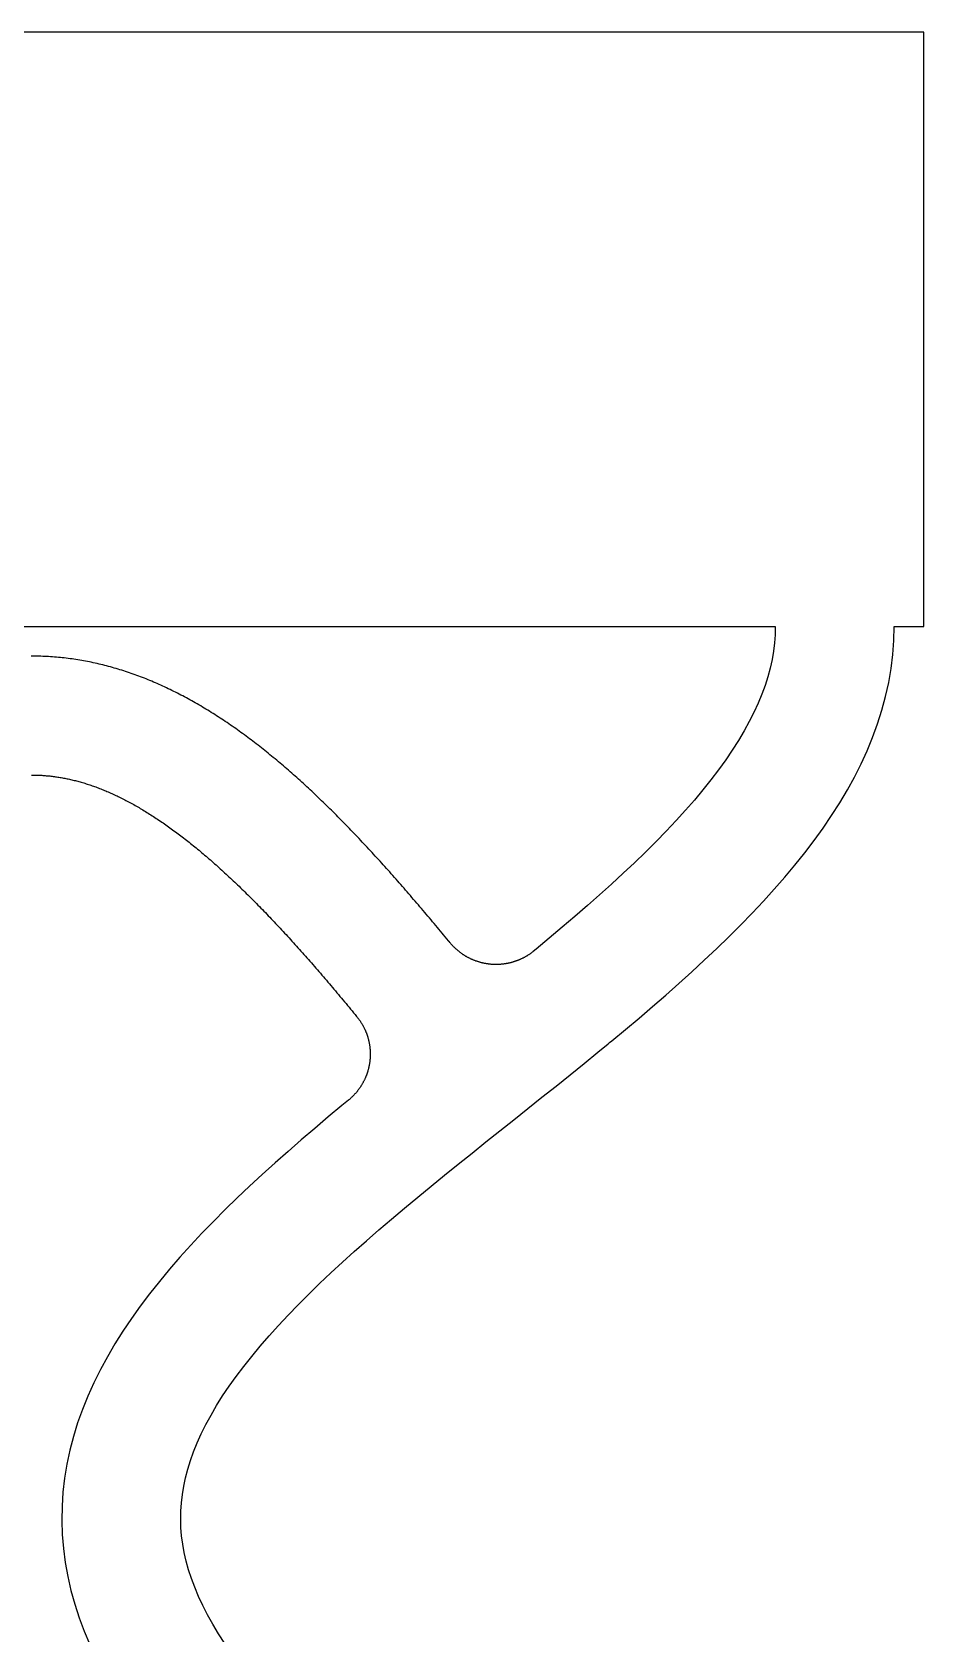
# Model space of a CAD drawing. Header units: millimetres. Extents: x 0 to 12, y 0 to 22.
# Drawn here: x 9 to 12, y 16.61 to 22 of the extents above; entities that cross this region are included whole.
import ezdxf

# ---------------------------------------------------------------- set-up
doc = ezdxf.new("R2010")
doc.units = ezdxf.units.MM
doc.layers.add('CUT_HOLE', color=3, linetype='Continuous')
doc.layers.add('CUT_OUTER', color=1, linetype='Continuous')

msp = doc.modelspace()

# ---------------------------------------------------------------- linework, layer by layer
at = {"layer": 'CUT_HOLE'}
for points in [[(6.5, 20), (11.5, 20), (11.4993, 19.9723), (11.4973, 19.9445), (11.4938, 19.9165), (11.4889, 19.8883), (11.4826, 19.8598), (11.4748, 19.8309), (11.4655, 19.8016), (11.4546, 19.7719), (11.4422, 19.7417), (11.4281, 19.711), (11.4124, 19.6799), (11.395, 19.6483), (11.376, 19.6163), (11.3554, 19.5838), (11.3331, 19.551), (11.3091, 19.5177), (11.2836, 19.4841), (11.2565, 19.4502), (11.2279, 19.4159), (11.1977, 19.3814), (11.1662, 19.3466), (11.1332, 19.3116), (11.0989, 19.2763), (11.0633, 19.2408), (11.0265, 19.2051), (10.9884, 19.1693), (10.9493, 19.1332), (10.9092, 19.0971), (10.8681, 19.0607), (10.826, 19.0243), (10.7832, 18.9877), (10.7395, 18.9509), (10.6952, 18.9141), (10.6856, 18.9062), (10.6853, 18.9059), (10.6839, 18.9049), (10.6825, 18.9038), (10.6811, 18.9027), (10.6797, 18.9017), (10.6783, 18.9006), (10.6769, 18.8996), (10.6754, 18.8986), (10.674, 18.8976), (10.6725, 18.8966), (10.6711, 18.8956), (10.6696, 18.8947), (10.6681, 18.8937), (10.6667, 18.8928), (10.6652, 18.8919), (10.6637, 18.8909), (10.6621, 18.8901), (10.6606, 18.8892), (10.6591, 18.8883), (10.6576, 18.8874), (10.656, 18.8866), (10.6545, 18.8858), (10.6529, 18.885), (10.6514, 18.8842), (10.6498, 18.8834), (10.6482, 18.8826), (10.6466, 18.8818), (10.645, 18.8811), (10.6435, 18.8803), (10.6419, 18.8796), (10.6402, 18.8789), (10.6386, 18.8782), (10.637, 18.8776), (10.6354, 18.8769), (10.6338, 18.8762), (10.6321, 18.8756), (10.6305, 18.875), (10.6288, 18.8744), (10.6272, 18.8738), (10.6255, 18.8732), (10.6238, 18.8727), (10.6222, 18.8721), (10.6205, 18.8716), (10.6188, 18.8711), (10.6171, 18.8706), (10.6155, 18.8701), (10.6138, 18.8696), (10.6121, 18.8691), (10.6104, 18.8687), (10.6087, 18.8683), (10.607, 18.8679), (10.6052, 18.8675), (10.6035, 18.8671), (10.6018, 18.8667), (10.6001, 18.8664), (10.5984, 18.866), (10.5966, 18.8657), (10.5949, 18.8654), (10.5932, 18.8651), (10.5915, 18.8648), (10.5897, 18.8646), (10.588, 18.8643), (10.5862, 18.8641), (10.5845, 18.8639), (10.5828, 18.8637), (10.581, 18.8635), (10.5793, 18.8633), (10.5775, 18.8632), (10.5758, 18.863), (10.574, 18.8629), (10.5723, 18.8628), (10.5705, 18.8627), (10.5687, 18.8626), (10.567, 18.8625), (10.5652, 18.8625), (10.5635, 18.8625), (10.5617, 18.8625), (10.56, 18.8625), (10.5582, 18.8625), (10.5565, 18.8625), (10.5547, 18.8625), (10.5529, 18.8626), (10.5512, 18.8627), (10.5494, 18.8628), (10.5477, 18.8629), (10.5459, 18.863), (10.5442, 18.8631), (10.5424, 18.8633), (10.5407, 18.8635), (10.5389, 18.8636), (10.5372, 18.8638), (10.5355, 18.8641), (10.5337, 18.8643), (10.532, 18.8645), (10.5302, 18.8648), (10.5285, 18.8651), (10.5268, 18.8654), (10.525, 18.8657), (10.5233, 18.866), (10.5216, 18.8663), (10.5199, 18.8667), (10.5182, 18.867), (10.5164, 18.8674), (10.5147, 18.8678), (10.513, 18.8682), (10.5113, 18.8687), (10.5096, 18.8691), (10.5079, 18.8696), (10.5062, 18.87), (10.5045, 18.8705), (10.5029, 18.871), (10.5012, 18.8715), (10.4995, 18.8721), (10.4978, 18.8726), (10.4962, 18.8732), (10.4945, 18.8737), (10.4929, 18.8743), (10.4912, 18.8749), (10.4896, 18.8755), (10.4879, 18.8762), (10.4863, 18.8768), (10.4847, 18.8775), (10.4831, 18.8782), (10.4814, 18.8789), (10.4798, 18.8796), (10.4782, 18.8803), (10.4766, 18.881), (10.475, 18.8818), (10.4735, 18.8825), (10.4719, 18.8833), (10.4703, 18.8841), (10.4687, 18.8849), (10.4672, 18.8857), (10.4656, 18.8865), (10.4641, 18.8874), (10.4626, 18.8882), (10.461, 18.8891), (10.4595, 18.89), (10.458, 18.8909), (10.4565, 18.8918), (10.455, 18.8927), (10.4535, 18.8936), (10.4521, 18.8946), (10.4506, 18.8955), (10.4491, 18.8965), (10.4477, 18.8975), (10.4462, 18.8985), (10.4448, 18.8995), (10.4434, 18.9005), (10.4419, 18.9016), (10.4405, 18.9026), (10.4391, 18.9037), (10.4378, 18.9048), (10.4364, 18.9058), (10.435, 18.9069), (10.4336, 18.908), (10.4323, 18.9092), (10.4309, 18.9103), (10.4296, 18.9114), (10.4283, 18.9126), (10.427, 18.9138), (10.4257, 18.915), (10.4244, 18.9161), (10.4231, 18.9173), (10.4218, 18.9186), (10.4206, 18.9198), (10.4193, 18.921), (10.4181, 18.9223), (10.4169, 18.9235), (10.4157, 18.9248), (10.4145, 18.9261), (10.4133, 18.9274), (10.4121, 18.9287), (10.4109, 18.93), (10.4098, 18.9313), (10.4086, 18.9326), (10.4075, 18.934), (10.4064, 18.9353), (10.4064, 18.9353), (10.4064, 18.9353), (10.4064, 18.9353), (10.4063, 18.9354), (10.4063, 18.9354), (10.4063, 18.9354), (10.4063, 18.9354), (10.4063, 18.9354), (10.4063, 18.9354), (10.4063, 18.9354), (10.4063, 18.9355), (10.4062, 18.9355), (10.4062, 18.9355), (10.4062, 18.9355), (10.4062, 18.9355), (10.4062, 18.9355), (10.4062, 18.9355), (10.4062, 18.9356), (10.4062, 18.9356), (10.4061, 18.9356), (10.4061, 18.9356), (10.4061, 18.9356), (10.4061, 18.9356), (10.4061, 18.9357), (10.4061, 18.9357), (10.4061, 18.9357), (10.4061, 18.9357), (10.406, 18.9357), (10.406, 18.9357), (10.406, 18.9357), (10.406, 18.9358), (10.406, 18.9358), (10.406, 18.9358), (10.406, 18.9358), (10.406, 18.9358), (10.4059, 18.9358), (10.4059, 18.9358), (10.4059, 18.9359), (10.4059, 18.9359), (10.4059, 18.9359), (10.4059, 18.9359), (10.4059, 18.9359), (10.4059, 18.9359), (10.4058, 18.936), (10.4058, 18.936), (10.4058, 18.936), (10.4058, 18.936), (10.4058, 18.936), (10.4058, 18.936), (10.4058, 18.936), (10.4058, 18.9361), (10.4057, 18.9361), (10.4057, 18.9361), (10.4057, 18.9361), (10.4057, 18.9361), (10.4057, 18.9361), (10.4057, 18.9361), (10.4057, 18.9362), (10.4057, 18.9362), (10.4056, 18.9362), (10.4056, 18.9362), (10.4056, 18.9362), (10.4056, 18.9362), (10.4056, 18.9363), (10.4056, 18.9363), (10.4056, 18.9363), (10.4056, 18.9363), (10.4055, 18.9363), (10.4055, 18.9363), (10.4055, 18.9363), (10.4055, 18.9364), (10.4055, 18.9364), (10.4055, 18.9364), (10.4055, 18.9364), (10.4055, 18.9364), (10.4054, 18.9364), (10.4054, 18.9364), (10.4054, 18.9365), (10.4054, 18.9365), (10.4054, 18.9365), (10.4054, 18.9365), (10.4054, 18.9365), (10.4054, 18.9365), (10.4053, 18.9366), (10.4053, 18.9366), (10.4053, 18.9366), (10.4053, 18.9366), (10.4053, 18.9366), (10.4053, 18.9366), (10.4053, 18.9366), (10.4053, 18.9367), (10.4053, 18.9367), (10.4052, 18.9367), (10.4052, 18.9367), (10.4052, 18.9367), (10.4052, 18.9367), (10.4052, 18.9367), (10.4052, 18.9368), (10.4052, 18.9368), (10.4052, 18.9368), (10.4051, 18.9368), (10.4051, 18.9368), (10.4051, 18.9368), (10.4051, 18.9369), (10.4051, 18.9369), (10.4051, 18.9369), (10.4051, 18.9369), (10.4051, 18.9369), (10.405, 18.9369), (10.405, 18.9369), (10.405, 18.937), (10.405, 18.937), (10.405, 18.937), (10.405, 18.937), (10.405, 18.937), (10.405, 18.937), (10.4049, 18.9371), (10.4049, 18.9371), (10.4049, 18.9371), (10.4049, 18.9371), (10.4049, 18.9371), (10.4049, 18.9371), (10.4049, 18.9371), (10.4049, 18.9372), (10.4048, 18.9372), (10.4048, 18.9372), (10.4048, 18.9372), (10.4048, 18.9372), (10.4048, 18.9372), (10.4048, 18.9372), (10.4048, 18.9373), (10.4048, 18.9373), (10.4047, 18.9373), (10.4047, 18.9373), (10.4047, 18.9373), (10.4047, 18.9373), (10.4047, 18.9374), (10.4047, 18.9374), (10.4047, 18.9374), (10.4047, 18.9374), (10.4046, 18.9374), (10.4046, 18.9374), (10.4046, 18.9374), (10.4046, 18.9375), (10.4046, 18.9375), (10.4046, 18.9375), (10.4046, 18.9375), (10.4046, 18.9375), (10.4045, 18.9375), (10.4045, 18.9375), (10.4045, 18.9376), (10.4045, 18.9376), (10.4045, 18.9376), (10.4045, 18.9376), (10.4045, 18.9376), (10.4045, 18.9376), (10.4044, 18.9377), (10.4044, 18.9377), (10.4044, 18.9377), (10.4044, 18.9377), (10.4044, 18.9377), (10.4044, 18.9377), (10.4044, 18.9377), (10.4044, 18.9378), (10.4043, 18.9378), (10.4043, 18.9378), (10.4043, 18.9378), (10.4043, 18.9378), (10.4043, 18.9378), (10.4043, 18.9378), (10.4043, 18.9379), (10.4043, 18.9379), (10.4042, 18.9379), (10.4042, 18.9379), (10.4042, 18.9379), (10.4042, 18.9379), (10.4042, 18.938), (10.4042, 18.938), (10.4042, 18.938), (10.4042, 18.938), (10.4041, 18.938), (10.4041, 18.938), (10.4041, 18.938), (10.4041, 18.9381), (10.4041, 18.9381), (10.4041, 18.9381), (10.4041, 18.9381), (10.4041, 18.9381), (10.404, 18.9381), (10.404, 18.9381), (10.404, 18.9382), (10.404, 18.9382), (10.404, 18.9382), (10.404, 18.9382), (10.404, 18.9382), (10.404, 18.9382), (10.404, 18.9383), (10.4039, 18.9383), (10.4039, 18.9383), (10.4039, 18.9383), (10.4039, 18.9383), (10.4039, 18.9383), (10.4039, 18.9383), (10.4039, 18.9384), (10.4039, 18.9384), (10.4038, 18.9384), (10.4038, 18.9384), (10.4038, 18.9384), (10.4038, 18.9384), (10.4038, 18.9384), (10.4038, 18.9385), (10.4038, 18.9385), (10.4038, 18.9385), (10.4037, 18.9385), (10.4037, 18.9385), (10.4037, 18.9385), (10.4037, 18.9386), (10.4037, 18.9386), (10.4037, 18.9386), (10.4037, 18.9386), (10.4037, 18.9386), (10.4036, 18.9386), (10.4036, 18.9386), (10.4036, 18.9387), (10.4036, 18.9387), (10.4036, 18.9387), (10.4036, 18.9387), (10.4036, 18.9387), (10.4036, 18.9387), (10.4035, 18.9387), (10.4035, 18.9388), (10.4035, 18.9388), (10.4035, 18.9388), (10.4035, 18.9388), (10.4035, 18.9388), (10.4035, 18.9388), (10.4035, 18.9389), (10.4034, 18.9389), (10.4034, 18.9389), (10.4034, 18.9389), (10.4034, 18.9389), (10.4034, 18.9389), (10.4034, 18.9389), (10.4034, 18.939), (10.4034, 18.939), (10.4033, 18.939), (10.4033, 18.939), (10.4033, 18.939), (10.4033, 18.939), (10.4033, 18.9391), (10.4033, 18.9391), (10.4033, 18.9391), (10.4033, 18.9391), (10.4032, 18.9391), (10.4032, 18.9391), (10.4032, 18.9391), (10.4032, 18.9392), (10.4032, 18.9392), (10.4032, 18.9392), (10.4032, 18.9392), (10.4032, 18.9392), (10.4031, 18.9392), (10.4031, 18.9392), (10.4031, 18.9393), (10.4031, 18.9393), (10.4031, 18.9393), (10.4031, 18.9393), (10.4031, 18.9393), (10.4031, 18.9393), (10.403, 18.9394), (10.403, 18.9394), (10.403, 18.9394), (10.403, 18.9394), (10.403, 18.9394), (10.403, 18.9394), (10.403, 18.9394), (10.403, 18.9395), (10.4029, 18.9395), (10.4029, 18.9395), (10.4029, 18.9395), (10.4029, 18.9395), (10.4029, 18.9395), (10.4029, 18.9395), (10.4029, 18.9396), (10.4029, 18.9396), (10.4028, 18.9396), (10.4028, 18.9396), (10.4028, 18.9396), (10.4028, 18.9396), (10.4028, 18.9397), (10.4028, 18.9397), (10.4028, 18.9397), (10.4028, 18.9397), (10.4027, 18.9397), (10.4027, 18.9397), (10.4027, 18.9397), (10.4027, 18.9398), (10.4027, 18.9398), (10.4027, 18.9398), (10.4027, 18.9398), (10.4027, 18.9398), (10.4026, 18.9398), (10.4026, 18.9398), (10.4026, 18.9399), (10.4026, 18.9399), (10.4026, 18.9399), (10.4026, 18.9399), (10.4026, 18.9399), (10.4026, 18.9399), (10.4026, 18.94), (10.4025, 18.94), (10.4025, 18.94), (10.4025, 18.94), (10.4025, 18.94), (10.4025, 18.94), (10.4025, 18.94), (10.4025, 18.9401), (10.4025, 18.9401), (10.4024, 18.9401), (10.4024, 18.9401), (10.4024, 18.9401), (10.4024, 18.9401), (10.4024, 18.9401), (10.4024, 18.9402), (10.4024, 18.9402), (10.4024, 18.9402), (10.4023, 18.9402), (10.4023, 18.9402), (10.4023, 18.9402), (10.4023, 18.9403), (10.4023, 18.9403), (10.4023, 18.9403), (10.4023, 18.9403), (10.4023, 18.9403), (10.4022, 18.9403), (10.4022, 18.9403), (10.4022, 18.9404), (10.4022, 18.9404), (10.4022, 18.9404), (10.4022, 18.9404), (10.4022, 18.9404), (10.4022, 18.9404), (10.4021, 18.9404), (10.4021, 18.9405), (10.4021, 18.9405), (10.4021, 18.9405), (10.4021, 18.9405), (10.4021, 18.9405), (10.4021, 18.9405), (10.4021, 18.9406), (10.402, 18.9406), (10.402, 18.9406), (10.402, 18.9406), (10.402, 18.9406), (10.402, 18.9406), (10.402, 18.9406), (10.402, 18.9407), (10.402, 18.9407), (10.4019, 18.9407), (10.4019, 18.9407), (10.4019, 18.9407), (10.4019, 18.9407), (10.4019, 18.9407), (10.4019, 18.9408), (10.4019, 18.9408), (10.4019, 18.9408), (10.4018, 18.9408), (10.4018, 18.9408), (10.4018, 18.9408), (10.4018, 18.9409), (10.4018, 18.9409), (10.4018, 18.9409), (10.4018, 18.9409), (10.4018, 18.9409), (10.4017, 18.9409), (10.4017, 18.9409), (10.4017, 18.941), (10.4017, 18.941), (10.4017, 18.941), (10.4017, 18.941), (10.4017, 18.941), (10.4017, 18.941), (10.4016, 18.941), (10.4016, 18.9411), (10.4016, 18.9411), (10.4016, 18.9411), (10.4016, 18.9411), (10.4016, 18.9411), (10.4016, 18.9411), (10.4016, 18.9412), (10.4015, 18.9412), (10.4015, 18.9412), (10.4015, 18.9412), (10.4015, 18.9412), (10.4015, 18.9412), (10.4015, 18.9412), (10.4015, 18.9413), (10.4015, 18.9413), (10.4014, 18.9413), (10.4014, 18.9413), (10.4014, 18.9413), (10.4014, 18.9413), (10.4014, 18.9413), (10.4014, 18.9414), (10.4014, 18.9414), (10.4014, 18.9414), (10.4013, 18.9414), (10.4013, 18.9414), (10.4013, 18.9414), (10.4013, 18.9415), (10.4013, 18.9415), (10.4013, 18.9415), (10.4013, 18.9415), (10.4013, 18.9415), (10.4012, 18.9415), (10.4012, 18.9415), (10.4012, 18.9416), (10.4012, 18.9416), (10.4012, 18.9416), (10.4012, 18.9416), (10.4012, 18.9416), (10.4012, 18.9416), (10.4012, 18.9417), (10.4011, 18.9417), (10.4011, 18.9417), (10.4011, 18.9417), (10.4011, 18.9417), (10.4011, 18.9417), (10.4011, 18.9417), (10.4011, 18.9418), (10.4011, 18.9418), (10.401, 18.9418), (10.401, 18.9418), (10.401, 18.9418), (10.401, 18.9418), (10.401, 18.9418), (10.401, 18.9419), (10.401, 18.9419), (10.401, 18.9419), (10.4009, 18.9419), (10.4009, 18.9419), (10.4009, 18.9419), (10.4009, 18.942), (10.4009, 18.942), (10.4009, 18.942), (10.4009, 18.942), (10.4009, 18.942), (10.4008, 18.942), (10.4008, 18.942), (10.4008, 18.9421), (10.4008, 18.9421), (10.4008, 18.9421), (10.4008, 18.9421), (10.4008, 18.9421), (10.4008, 18.9421), (10.4007, 18.9421), (10.4007, 18.9422), (10.4007, 18.9422), (10.4007, 18.9422), (10.4007, 18.9422), (10.4007, 18.9422), (10.4007, 18.9422), (10.4007, 18.9423), (10.4006, 18.9423), (10.4006, 18.9423), (10.4006, 18.9423), (10.4006, 18.9423), (10.4006, 18.9423), (10.4006, 18.9423), (10.4006, 18.9424), (10.4006, 18.9424), (10.4005, 18.9424), (10.4005, 18.9424), (10.4005, 18.9424), (10.4005, 18.9424), (10.4005, 18.9424), (10.4005, 18.9425), (10.4005, 18.9425), (10.4005, 18.9425), (10.4004, 18.9425), (10.4004, 18.9425), (10.4004, 18.9425), (10.4004, 18.9425), (10.4004, 18.9425), (10.3951, 18.9489), (10.3898, 18.9553), (10.3845, 18.9618), (10.3792, 18.9681), (10.3739, 18.9745), (10.3686, 18.9809), (10.3633, 18.9873), (10.358, 18.9937), (10.3527, 19), (10.3474, 19.0064), (10.342, 19.0127), (10.3367, 19.019), (10.3314, 19.0253), (10.3261, 19.0316), (10.3208, 19.038), (10.3154, 19.0442), (10.3101, 19.0505), (10.3048, 19.0568), (10.2994, 19.0631), (10.2941, 19.0693), (10.2887, 19.0755), (10.2834, 19.0818), (10.278, 19.088), (10.2727, 19.0942), (10.2673, 19.1004), (10.262, 19.1066), (10.2566, 19.1128), (10.2513, 19.1189), (10.2459, 19.1251), (10.2405, 19.1312), (10.2352, 19.1373), (10.2298, 19.1434), (10.2244, 19.1495), (10.2191, 19.1556), (10.2137, 19.1617), (10.2083, 19.1678), (10.2029, 19.1738), (10.1975, 19.1798), (10.1921, 19.1859), (10.1868, 19.1919), (10.1814, 19.1979), (10.176, 19.2038), (10.1706, 19.2098), (10.1652, 19.2158), (10.1597, 19.2217), (10.1543, 19.2276), (10.1489, 19.2335), (10.1435, 19.2394), (10.1381, 19.2453), (10.1327, 19.2511), (10.1272, 19.257), (10.1218, 19.2628), (10.1164, 19.2686), (10.1109, 19.2744), (10.1055, 19.2802), (10.1001, 19.286), (10.0946, 19.2917), (10.0892, 19.2974), (10.0837, 19.3032), (10.0783, 19.3089), (10.0728, 19.3145), (10.0673, 19.3202), (10.0619, 19.3258), (10.0564, 19.3315), (10.0509, 19.3371), (10.0455, 19.3427), (10.04, 19.3482), (10.0345, 19.3538), (10.029, 19.3593), (10.0235, 19.3648), (10.018, 19.3703), (10.0125, 19.3758), (10.007, 19.3813), (10.0015, 19.3867), (9.996, 19.3921), (9.9905, 19.3975), (9.985, 19.4029), (9.9794, 19.4083), (9.9739, 19.4136), (9.9684, 19.419), (9.9628, 19.4243), (9.9573, 19.4295), (9.9518, 19.4348), (9.9462, 19.44), (9.9406, 19.4453), (9.9351, 19.4505), (9.9295, 19.4556), (9.924, 19.4608), (9.9184, 19.4659), (9.9128, 19.471), (9.9072, 19.4761), (9.9016, 19.4812), (9.896, 19.4862), (9.8904, 19.4913), (9.8848, 19.4963), (9.8792, 19.5012), (9.8736, 19.5062), (9.868, 19.5111), (9.8624, 19.516), (9.8567, 19.5209), (9.8511, 19.5258), (9.8455, 19.5306), (9.8398, 19.5355), (9.8342, 19.5403), (9.8285, 19.545), (9.8229, 19.5498), (9.8172, 19.5545), (9.8115, 19.5592), (9.8058, 19.5639), (9.8001, 19.5685), (9.7945, 19.5731), (9.7888, 19.5777), (9.7831, 19.5823), (9.7773, 19.5868), (9.7716, 19.5914), (9.7659, 19.5959), (9.7602, 19.6003), (9.7544, 19.6048), (9.7487, 19.6092), (9.7429, 19.6136), (9.7372, 19.618), (9.7314, 19.6223), (9.7257, 19.6266), (9.7199, 19.6309), (9.7141, 19.6352), (9.7083, 19.6394), (9.7025, 19.6436), (9.6967, 19.6478), (9.6909, 19.6519), (9.6851, 19.6561), (9.6793, 19.6602), (9.6734, 19.6642), (9.6676, 19.6683), (9.6618, 19.6723), (9.6559, 19.6763), (9.65, 19.6802), (9.6442, 19.6841), (9.6383, 19.688), (9.6324, 19.6919), (9.6265, 19.6957), (9.6206, 19.6995), (9.6147, 19.7033), (9.6088, 19.7071), (9.6029, 19.7108), (9.5969, 19.7145), (9.591, 19.7181), (9.585, 19.7218), (9.5791, 19.7254), (9.5731, 19.7289), (9.5672, 19.7325), (9.5612, 19.736), (9.5552, 19.7394), (9.5492, 19.7429), (9.5432, 19.7463), (9.5372, 19.7497), (9.5311, 19.753), (9.5251, 19.7563), (9.5191, 19.7596), (9.513, 19.7629), (9.507, 19.7661), (9.5009, 19.7692), (9.4948, 19.7724), (9.4887, 19.7755), (9.4826, 19.7786), (9.4765, 19.7816), (9.4704, 19.7847), (9.4643, 19.7876), (9.4582, 19.7906), (9.452, 19.7935), (9.4459, 19.7964), (9.4397, 19.7992), (9.4336, 19.802), (9.4274, 19.8048), (9.4212, 19.8075), (9.415, 19.8102), (9.4088, 19.8129), (9.4026, 19.8155), (9.3964, 19.8181), (9.3901, 19.8206), (9.3839, 19.8232), (9.3777, 19.8256), (9.3714, 19.8281), (9.3651, 19.8305), (9.3589, 19.8329), (9.3526, 19.8352), (9.3463, 19.8375), (9.34, 19.8397), (9.3337, 19.842), (9.3274, 19.8441), (9.3211, 19.8463), (9.3147, 19.8484), (9.3084, 19.8504), (9.302, 19.8525), (9.2957, 19.8544), (9.2893, 19.8564), (9.2829, 19.8583), (9.2766, 19.8601), (9.2702, 19.862), (9.2638, 19.8637), (9.2574, 19.8655), (9.2509, 19.8672), (9.2445, 19.8688), (9.2381, 19.8705), (9.2317, 19.872), (9.2252, 19.8736), (9.2188, 19.8751), (9.2123, 19.8765), (9.2059, 19.8779), (9.1994, 19.8793), (9.1929, 19.8806), (9.1864, 19.8819), (9.18, 19.8831), (9.1735, 19.8843), (9.167, 19.8855), (9.1605, 19.8866), (9.154, 19.8877), (9.1474, 19.8887), (9.1409, 19.8897), (9.1344, 19.8906), (9.1279, 19.8915), (9.1213, 19.8923), (9.1148, 19.8931), (9.1083, 19.8939), (9.1017, 19.8946), (9.0952, 19.8953), (9.0886, 19.8959), (9.0821, 19.8965), (9.0755, 19.897), (9.069, 19.8975), (9.0624, 19.898), (9.0558, 19.8984), (9.0493, 19.8987), (9.0427, 19.899), (9.0361, 19.8993), (9.0296, 19.8995), (9.023, 19.8997), (9.0164, 19.8999), (9.0099, 19.8999), (9.0033, 19.9), (8.9967, 19.9)], [(8.9981, 19.5), (9.0019, 19.5), (9.0058, 19.5), (9.0096, 19.4999), (9.0134, 19.4998), (9.0173, 19.4997), (9.0211, 19.4996), (9.0249, 19.4994), (9.0288, 19.4993), (9.0326, 19.4991), (9.0365, 19.4988), (9.0403, 19.4986), (9.0441, 19.4983), (9.048, 19.4979), (9.0518, 19.4976), (9.0557, 19.4972), (9.0596, 19.4968), (9.0634, 19.4964), (9.0673, 19.496), (9.0712, 19.4955), (9.075, 19.495), (9.0789, 19.4945), (9.0828, 19.4939), (9.0867, 19.4933), (9.0906, 19.4927), (9.0945, 19.4921), (9.0984, 19.4914), (9.1023, 19.4907), (9.1062, 19.49), (9.1101, 19.4892), (9.1141, 19.4885), (9.118, 19.4877), (9.1219, 19.4868), (9.1259, 19.486), (9.1298, 19.4851), (9.1338, 19.4842), (9.1377, 19.4832), (9.1417, 19.4822), (9.1457, 19.4812), (9.1497, 19.4802), (9.1537, 19.4792), (9.1577, 19.4781), (9.1617, 19.4769), (9.1657, 19.4758), (9.1697, 19.4746), (9.1738, 19.4734), (9.1778, 19.4722), (9.1819, 19.4709), (9.1859, 19.4696), (9.19, 19.4683), (9.1941, 19.467), (9.1981, 19.4656), (9.2022, 19.4642), (9.2063, 19.4627), (9.2104, 19.4613), (9.2145, 19.4598), (9.2187, 19.4582), (9.2228, 19.4567), (9.2269, 19.4551), (9.2311, 19.4535), (9.2353, 19.4518), (9.2394, 19.4501), (9.2436, 19.4484), (9.2478, 19.4467), (9.252, 19.4449), (9.2562, 19.4431), (9.2604, 19.4413), (9.2646, 19.4394), (9.2689, 19.4375), (9.2731, 19.4356), (9.2773, 19.4336), (9.2816, 19.4316), (9.2859, 19.4296), (9.2902, 19.4275), (9.2944, 19.4254), (9.2987, 19.4233), (9.303, 19.4212), (9.3073, 19.419), (9.3117, 19.4168), (9.316, 19.4145), (9.3203, 19.4123), (9.3247, 19.41), (9.329, 19.4076), (9.3334, 19.4053), (9.3378, 19.4029), (9.3422, 19.4004), (9.3466, 19.398), (9.3509, 19.3955), (9.3554, 19.3929), (9.3598, 19.3904), (9.3642, 19.3878), (9.3686, 19.3852), (9.3731, 19.3825), (9.3775, 19.3798), (9.382, 19.3771), (9.3864, 19.3743), (9.3909, 19.3716), (9.3954, 19.3687), (9.3999, 19.3659), (9.4044, 19.363), (9.4089, 19.3601), (9.4134, 19.3572), (9.4179, 19.3542), (9.4225, 19.3512), (9.427, 19.3482), (9.4315, 19.3451), (9.4361, 19.342), (9.4407, 19.3389), (9.4452, 19.3357), (9.4498, 19.3325), (9.4544, 19.3293), (9.459, 19.326), (9.4636, 19.3228), (9.4682, 19.3194), (9.4728, 19.3161), (9.4774, 19.3127), (9.482, 19.3093), (9.4867, 19.3059), (9.4913, 19.3024), (9.4959, 19.2989), (9.5006, 19.2954), (9.5052, 19.2918), (9.5099, 19.2882), (9.5146, 19.2846), (9.5193, 19.281), (9.5239, 19.2773), (9.5286, 19.2736), (9.5333, 19.2698), (9.538, 19.2661), (9.5427, 19.2623), (9.5475, 19.2584), (9.5522, 19.2546), (9.5569, 19.2507), (9.5616, 19.2468), (9.5664, 19.2428), (9.5711, 19.2388), (9.5759, 19.2348), (9.5806, 19.2308), (9.5854, 19.2267), (9.5901, 19.2226), (9.5949, 19.2185), (9.5997, 19.2144), (9.6045, 19.2102), (9.6093, 19.206), (9.6141, 19.2018), (9.6189, 19.1975), (9.6237, 19.1932), (9.6285, 19.1889), (9.6333, 19.1846), (9.6381, 19.1802), (9.6429, 19.1758), (9.6477, 19.1714), (9.6526, 19.1669), (9.6574, 19.1624), (9.6623, 19.1579), (9.6671, 19.1534), (9.672, 19.1488), (9.6768, 19.1443), (9.6817, 19.1397), (9.6865, 19.135), (9.6914, 19.1304), (9.6963, 19.1257), (9.7012, 19.121), (9.706, 19.1162), (9.7109, 19.1115), (9.7158, 19.1067), (9.7207, 19.1018), (9.7256, 19.097), (9.7305, 19.0921), (9.7354, 19.0873), (9.7403, 19.0823), (9.7452, 19.0774), (9.7502, 19.0725), (9.7551, 19.0675), (9.76, 19.0625), (9.7649, 19.0574), (9.7699, 19.0524), (9.7748, 19.0473), (9.7797, 19.0422), (9.7847, 19.0371), (9.7896, 19.0319), (9.7946, 19.0268), (9.7995, 19.0216), (9.8045, 19.0163), (9.8095, 19.0111), (9.8144, 19.0058), (9.8194, 19.0006), (9.8244, 18.9953), (9.8293, 18.9899), (9.8343, 18.9846), (9.8393, 18.9792), (9.8443, 18.9738), (9.8493, 18.9684), (9.8543, 18.963), (9.8593, 18.9576), (9.8643, 18.9521), (9.8692, 18.9466), (9.8743, 18.9411), (9.8793, 18.9356), (9.8843, 18.93), (9.8893, 18.9245), (9.8943, 18.9189), (9.8993, 18.9133), (9.9043, 18.9076), (9.9094, 18.902), (9.9144, 18.8963), (9.9194, 18.8907), (9.9244, 18.885), (9.9295, 18.8793), (9.9345, 18.8735), (9.9395, 18.8678), (9.9446, 18.862), (9.9496, 18.8562), (9.9547, 18.8504), (9.9597, 18.8446), (9.9648, 18.8388), (9.9698, 18.8329), (9.9749, 18.827), (9.9799, 18.8212), (9.985, 18.8153), (9.9901, 18.8093), (9.9951, 18.8034), (10.0002, 18.7975), (10.0053, 18.7915), (10.0104, 18.7855), (10.0154, 18.7795), (10.0205, 18.7735), (10.0256, 18.7675), (10.0307, 18.7615), (10.0358, 18.7554), (10.0408, 18.7494), (10.0459, 18.7433), (10.051, 18.7372), (10.0561, 18.7311), (10.0612, 18.725), (10.0663, 18.7188), (10.0714, 18.7127), (10.0765, 18.7066), (10.0816, 18.7004), (10.0867, 18.6942), (10.0918, 18.688), (10.093, 18.6867), (10.0941, 18.6853), (10.0951, 18.6839), (10.0962, 18.6825), (10.0973, 18.6811), (10.0983, 18.6797), (10.0994, 18.6783), (10.1004, 18.6769), (10.1014, 18.6754), (10.1024, 18.674), (10.1034, 18.6725), (10.1044, 18.6711), (10.1053, 18.6696), (10.1063, 18.6681), (10.1072, 18.6667), (10.1081, 18.6652), (10.1091, 18.6637), (10.1099, 18.6621), (10.1108, 18.6606), (10.1117, 18.6591), (10.1126, 18.6576), (10.1134, 18.656), (10.1142, 18.6545), (10.115, 18.6529), (10.1158, 18.6514), (10.1166, 18.6498), (10.1174, 18.6482), (10.1182, 18.6466), (10.1189, 18.645), (10.1197, 18.6435), (10.1204, 18.6419), (10.1211, 18.6402), (10.1218, 18.6386), (10.1224, 18.637), (10.1231, 18.6354), (10.1238, 18.6338), (10.1244, 18.6321), (10.125, 18.6305), (10.1256, 18.6288), (10.1262, 18.6272), (10.1268, 18.6255), (10.1273, 18.6238), (10.1279, 18.6222), (10.1284, 18.6205), (10.1289, 18.6188), (10.1294, 18.6171), (10.1299, 18.6155), (10.1304, 18.6138), (10.1309, 18.6121), (10.1313, 18.6104), (10.1317, 18.6087), (10.1321, 18.607), (10.1325, 18.6052), (10.1329, 18.6035), (10.1333, 18.6018), (10.1336, 18.6001), (10.134, 18.5984), (10.1343, 18.5966), (10.1346, 18.5949), (10.1349, 18.5932), (10.1352, 18.5915), (10.1354, 18.5897), (10.1357, 18.588), (10.1359, 18.5862), (10.1361, 18.5845), (10.1363, 18.5828), (10.1365, 18.581), (10.1367, 18.5793), (10.1368, 18.5775), (10.137, 18.5758), (10.1371, 18.574), (10.1372, 18.5723), (10.1373, 18.5705), (10.1374, 18.5687), (10.1375, 18.567), (10.1375, 18.5652), (10.1375, 18.5635), (10.1375, 18.5617), (10.1375, 18.56), (10.1375, 18.5582), (10.1375, 18.5565), (10.1375, 18.5547), (10.1374, 18.5529), (10.1373, 18.5512), (10.1372, 18.5494), (10.1371, 18.5477), (10.137, 18.5459), (10.1369, 18.5442), (10.1367, 18.5424), (10.1365, 18.5407), (10.1364, 18.5389), (10.1362, 18.5372), (10.1359, 18.5355), (10.1357, 18.5337), (10.1355, 18.532), (10.1352, 18.5302), (10.1349, 18.5285), (10.1346, 18.5268), (10.1343, 18.525), (10.134, 18.5233), (10.1337, 18.5216), (10.1333, 18.5199), (10.133, 18.5182), (10.1326, 18.5164), (10.1322, 18.5147), (10.1318, 18.513), (10.1313, 18.5113), (10.1309, 18.5096), (10.1304, 18.5079), (10.13, 18.5062), (10.1295, 18.5045), (10.129, 18.5029), (10.1285, 18.5012), (10.1279, 18.4995), (10.1274, 18.4978), (10.1268, 18.4962), (10.1263, 18.4945), (10.1257, 18.4929), (10.1251, 18.4912), (10.1245, 18.4896), (10.1238, 18.4879), (10.1232, 18.4863), (10.1225, 18.4847), (10.1218, 18.4831), (10.1211, 18.4814), (10.1204, 18.4798), (10.1197, 18.4782), (10.119, 18.4766), (10.1182, 18.475), (10.1175, 18.4735), (10.1167, 18.4719), (10.1159, 18.4703), (10.1151, 18.4687), (10.1143, 18.4672), (10.1135, 18.4656), (10.1126, 18.4641), (10.1118, 18.4626), (10.1109, 18.461), (10.11, 18.4595), (10.1091, 18.458), (10.1082, 18.4565), (10.1073, 18.455), (10.1064, 18.4535), (10.1054, 18.4521), (10.1045, 18.4506), (10.1035, 18.4491), (10.1025, 18.4477), (10.1015, 18.4462), (10.1005, 18.4448), (10.0995, 18.4434), (10.0984, 18.4419), (10.0974, 18.4405), (10.0963, 18.4391), (10.0952, 18.4378), (10.0942, 18.4364), (10.0931, 18.435), (10.092, 18.4336), (10.0908, 18.4323), (10.0897, 18.4309), (10.0886, 18.4296), (10.0874, 18.4283), (10.0862, 18.427), (10.085, 18.4257), (10.0839, 18.4244), (10.0827, 18.4231), (10.0814, 18.4218), (10.0802, 18.4206), (10.079, 18.4193), (10.0777, 18.4181), (10.0765, 18.4169), (10.0752, 18.4157), (10.0739, 18.4145), (10.0726, 18.4133), (10.0713, 18.4121), (10.07, 18.4109), (10.0687, 18.4098), (10.0674, 18.4086), (10.066, 18.4075), (10.0647, 18.4064), (10.0647, 18.4063), (10.0423, 18.3879), (9.9963, 18.3495), (9.9507, 18.3111), (9.9056, 18.2725), (9.8611, 18.2338), (9.8173, 18.195), (9.7742, 18.156), (9.7318, 18.1168), (9.6903, 18.0775), (9.6497, 18.038), (9.6101, 17.9983), (9.5715, 17.9583), (9.5339, 17.9182), (9.4975, 17.8778), (9.4622, 17.8371), (9.4282, 17.7961), (9.3955, 17.7549), (9.3642, 17.7133), (9.3343, 17.6713), (9.3058, 17.6289), (9.2789, 17.5862), (9.2536, 17.543), (9.2299, 17.4993), (9.208, 17.4552), (9.1879, 17.4106), (9.1697, 17.3656), (9.1534, 17.3201), (9.1392, 17.2742), (9.1271, 17.2279), (9.1171, 17.1812), (9.1094, 17.1342), (9.1039, 17.0869), (9.1008, 17.0395), (9.1, 16.9921), (9.1016, 16.9446), (9.1055, 16.8973), (9.1117, 16.8501), (9.1202, 16.8032), (9.1309, 16.7567), (9.1437, 16.7105), (9.1586, 16.6647), (9.1755, 16.6193), (9.1944, 16.5744)]]:
    msp.add_lwpolyline(points, dxfattribs=at)
at = {"layer": 'CUT_OUTER'}
msp.add_lwpolyline([(9.6482, 16.5784), (9.6273, 16.6109), (9.608, 16.643), (9.5904, 16.6747), (9.5744, 16.7059), (9.5601, 16.7366), (9.5473, 16.7669), (9.5362, 16.7967), (9.5266, 16.8261), (9.5186, 16.855), (9.512, 16.8836), (9.5069, 16.9119), (9.5032, 16.9399), (9.5009, 16.9677), (9.5, 16.9954), (9.5005, 17.0231), (9.5023, 17.0509), (9.5055, 17.0788), (9.5102, 17.1069), (9.5162, 17.1354), (9.5238, 17.1642), (9.5328, 17.1934), (9.5434, 17.2231), (9.5556, 17.2532), (9.5694, 17.2838), (9.5849, 17.3149), (9.602, 17.3464), (9.6207, 17.3784), (9.6411, 17.4107), (9.6631, 17.4435), (9.6868, 17.4767), (9.712, 17.5103), (9.7389, 17.5441), (9.7673, 17.5783), (9.7971, 17.6128), (9.8285, 17.6476), (9.8612, 17.6826), (9.8953, 17.7178), (9.9307, 17.7533), (9.9673, 17.7889), (10.0051, 17.8247), (10.0441, 17.8607), (10.084, 17.8969), (10.125, 17.9332), (10.1669, 17.9697), (10.2096, 18.0062), (10.2531, 18.0429), (10.2973, 18.0798), (10.3422, 18.1167), (10.3876, 18.1537), (10.4335, 18.1909), (10.4799, 18.2281), (10.5265, 18.2654), (10.5735, 18.3028), (10.6206, 18.3404), (10.6679, 18.378), (10.7152, 18.4157), (10.7625, 18.4535), (10.8097, 18.4914), (10.8567, 18.5294), (10.9035, 18.5675), (10.938, 18.5959), (10.9384, 18.5962), (10.9425, 18.5996), (10.9425, 18.5996), (10.95, 18.6057), (10.9961, 18.6441), (11.0418, 18.6825), (11.0869, 18.721), (11.1315, 18.7597), (11.1755, 18.7986), (11.2187, 18.8375), (11.2612, 18.8767), (11.3028, 18.916), (11.3436, 18.9554), (11.3834, 18.9951), (11.4222, 19.035), (11.4599, 19.0751), (11.4965, 19.1155), (11.532, 19.1561), (11.5662, 19.197), (11.5991, 19.2382), (11.6307, 19.2798), (11.6608, 19.3217), (11.6895, 19.364), (11.7167, 19.4067), (11.7423, 19.4498), (11.7662, 19.4934), (11.7885, 19.5374), (11.8089, 19.5819), (11.8274, 19.6268), (11.844, 19.6723), (11.8586, 19.7181), (11.8711, 19.7644), (11.8814, 19.811), (11.8895, 19.858), (11.8953, 19.9052), (11.8988, 19.9525), (11.9, 20), (12, 20), (12, 22), (0, 22)], dxfattribs=at)

doc.saveas('drawing.dxf')
